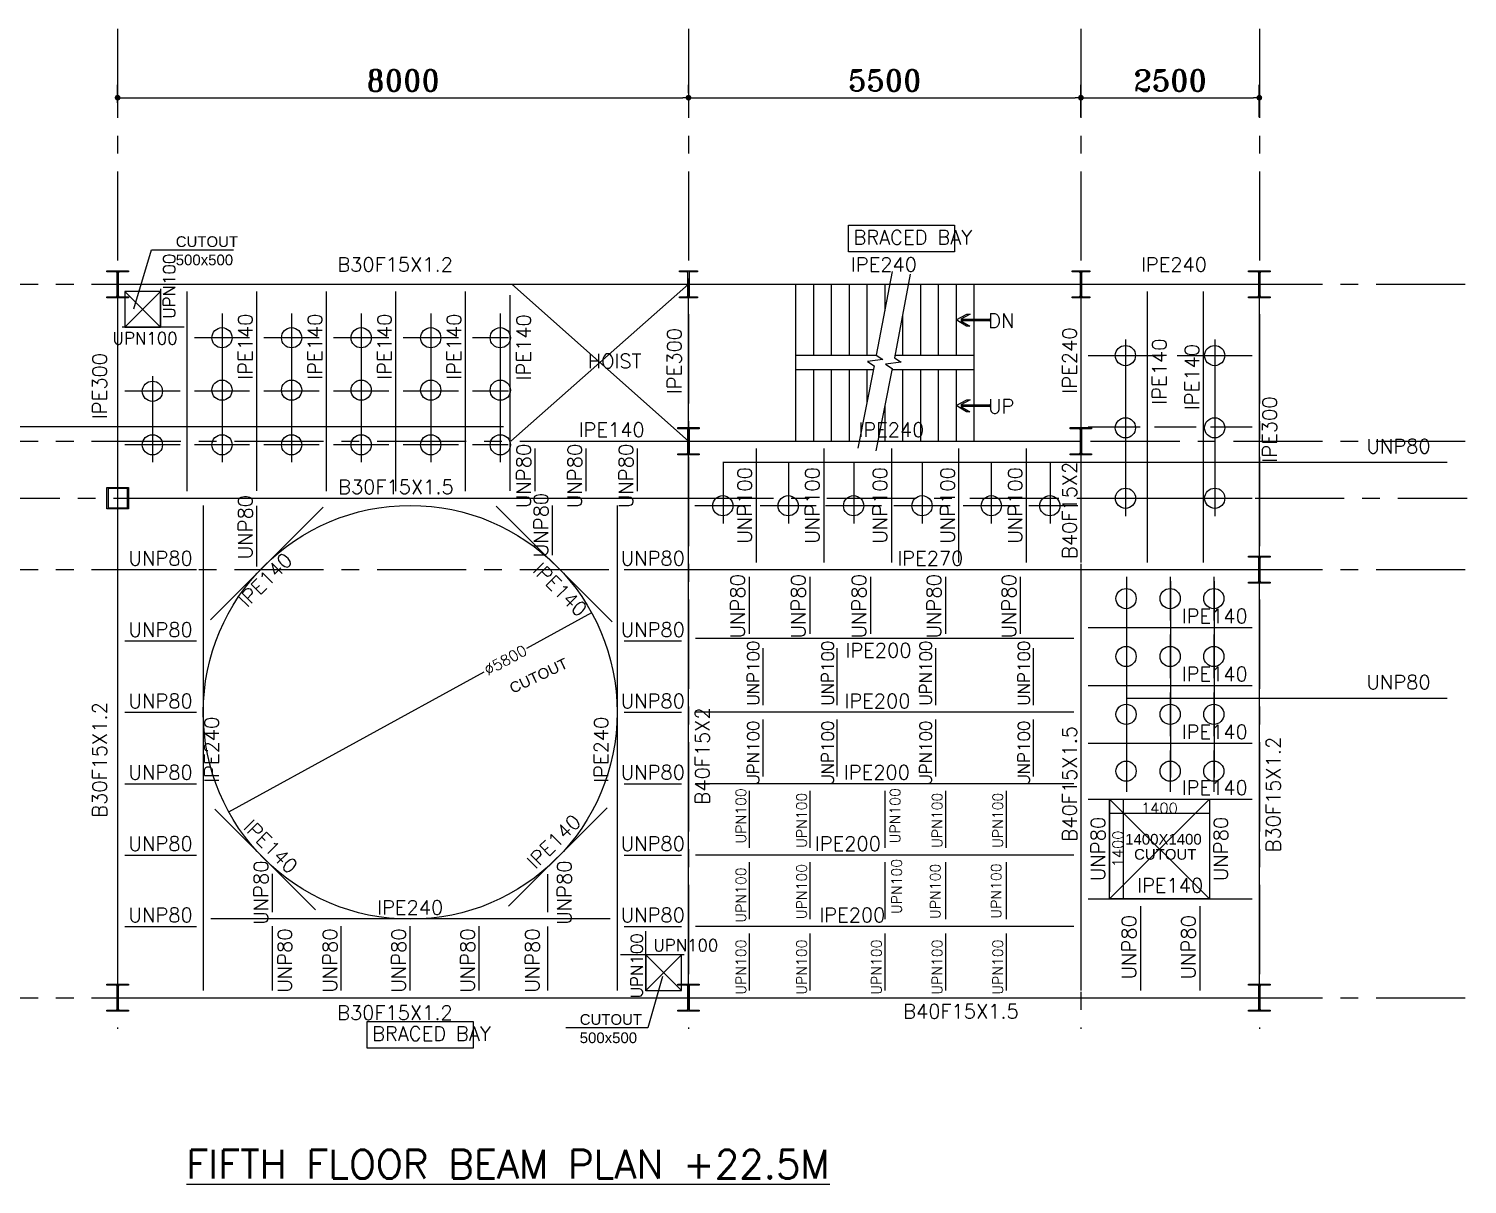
# Model space of a CAD drawing. Header units: inches. Extents: x 1387 to 2676, y -3554 to -2136.
# Drawn here: x 2504.44 to 2524.6, y -2656.75 to -2640.55 of the extents above; entities that cross this region are included whole.
import ezdxf
from ezdxf.enums import TextEntityAlignment as Align

# ---------------------------------------------------------------- set-up
doc = ezdxf.new("R2010")
doc.units = ezdxf.units.IN
doc.header["$MEASUREMENT"] = 0
doc.linetypes.add('CENTER', pattern=[2, 1.25, -0.25, 0.25, -0.25])
doc.linetypes.add('DASHDOTX2', pattern=[2, 1, -0.5, 0, -0.5])
for name, color, linetype in [('3G', 3, 'Continuous'), ('A-TEXT', 7, 'Continuous'), ('AA-IPE300', 27, 'Continuous'), ('AA_CUT OUT', 250, 'Continuous'), ('Ax', 1, 'DASHDOTX2'), ('AXE', 1, 'CENTER'), ('DIM', 8, 'Continuous'), ('MEMBER TEXT', 7, 'Continuous'), ('NEW-CO-TEXT', 7, 'Continuous'), ('STAIR', 145, 'Continuous'), ('STEEL', 33, 'Continuous'), ('UPN100', 1, 'Continuous'), ('wall', 4, 'Continuous')]:
    doc.layers.add(name, color=color, linetype=linetype)
doc.styles.add('ROMANS', font='ROMANS')
doc.styles.add('ROMANT', font='romant')
doc.styles.get("Standard").update_dxf_attribs({"font": 'arial.ttf'})
doc.dimstyles.new('1-100', dxfattribs={"dimtxt": 0.3, "dimasz": 0.08, "dimexe": 0.18, "dimexo": 0.0625, "dimgap": 0.09, "dimtad": 1, "dimdec": 0, "dimlfac": 1000, "dimdsep": 46, "dimtxsty": 'ROMANT', "dimblk": 'DOT', "dimcen": 0.09, "dimclrd": 1, "dimclre": 1, "dimclrt": 3, "dimadec": 0, "dimazin": 0, "dimtfac": 1, "dimtdec": 0, "dimtix": 1, "dimtofl": 0, "dimtmove": 2, "dimatfit": 3, "dimldrblk": 'DOT', "dimfxl": 1, "dimtolj": 1, "dimarcsym": 0})
doc.dimstyles.new('Copy of 1-100', dxfattribs={"dimtxt": 0.2, "dimasz": 0.08, "dimexe": 0.18, "dimexo": 0.0625, "dimgap": 0.09, "dimtad": 1, "dimdec": 0, "dimlfac": 1000, "dimdsep": 46, "dimtxsty": 'ROMANT', "dimblk": 'DOT', "dimcen": 0.09, "dimclrd": 1, "dimclre": 1, "dimclrt": 3, "dimadec": 0, "dimazin": 0, "dimtfac": 1, "dimtdec": 0, "dimtix": 1, "dimtofl": 0, "dimtmove": 2, "dimatfit": 3, "dimldrblk": 'DOT', "dimfxl": 1, "dimtolj": 1, "dimarcsym": 0})
doc.dimstyles.get("Standard").update_dxf_attribs({"dimtxt": 0.25, "dimasz": 0.18, "dimexe": 0.18, "dimexo": 0.0625, "dimgap": 0.09, "dimtad": 0, "dimdec": 0, "dimlfac": 100, "dimzin": 0, "dimdsep": 46, "dimtxsty": 'Standard', "dimcen": 0.09, "dimadec": 0, "dimazin": 0, "dimtfac": 1, "dimtdec": 0, "dimtofl": 0, "dimtmove": 0, "dimatfit": 3, "dimfxl": 1, "dimtolj": 1, "dimtzin": 0, "dimarcsym": 0})

# ---------------------------------------------------------------- blocks, each defined once
blk = doc.blocks.new('DOT')
at = {"layer": 'DIM', "color": 0, "linetype": 'ByBlock'}
blk.add_line((-0.5, 0), (-1, 0), dxfattribs=at)
at = {"layer": 'DIM', "color": 0, "linetype": 'ByBlock', "const_width": 0.5}
blk.add_lwpolyline([(-0.25, 0, 1), (0.25, 0, 1)], format="xyb", close=True, dxfattribs=at)
blk = doc.blocks.new('*D2546')
at = {"color": 1, "lineweight": -2, "transparency": 16777216}
for p, q in [((-9357, 5393), (-10268, 4894)), ((-14443, 2607), (-10863, 4568))]:
    blk.add_line(p, q, dxfattribs=at)
at = {"layer": 'Defpoints', "color": 0, "transparency": 16777216}
for p in [(-9357, 5393), (-14443, 2607)]:
    blk.add_point(p, dxfattribs=at)
at = {"color": 1, "lineweight": -2, "transparency": 16777216, "xscale": 0.08, "yscale": 0.08, "zscale": 0.08}
for p, rotation in [((-9357, 5393), 28.71912846812458), ((-14443, 2607), 208.7191284681246)]:
    blk.add_blockref('DOT', p, dxfattribs=dict(at, rotation=rotation))
at = {"color": 3, "transparency": 16777216, "insert": (-10565, 4731), "char_height": 150, "attachment_point": 5, "rotation": 28.7191, "style": 'ROMANT'}
blk.add_mtext('\\A1;∅5800', dxfattribs=at)
blk = doc.blocks.new('_Dot')
at = {"layer": 'DIM', "color": 0, "lineweight": -2}
blk.add_line((-0.5, 0), (-1, 0), dxfattribs=at)
at = {"layer": 'DIM', "color": 0, "const_width": 0.5}
blk.add_lwpolyline([(-0.25, 0, 1), (0.25, 0, 1)], format="xyb", close=True, dxfattribs=at)
blk = doc.blocks.new('*D2548')
at = {"color": 1, "lineweight": -2, "transparency": 16777216}
for p, q in [((-2100, 2785), (-2100, 2579)), ((-700, 2785), (-700, 2579)), ((-700, 2580), (-2100, 2580))]:
    blk.add_line(p, q, dxfattribs=at)
at = {"layer": 'Defpoints', "color": 0, "transparency": 16777216}
for p in [(-2100, 2785), (-700, 2785), (-2100, 2580)]:
    blk.add_point(p, dxfattribs=at)
at = {"color": 1, "lineweight": -2, "transparency": 16777216, "xscale": 0.08, "yscale": 0.08, "zscale": 0.08, "rotation": 180}
blk.add_blockref('DOT', (-2100, 2580), dxfattribs=at)
at = {"color": 1, "lineweight": -2, "transparency": 16777216, "xscale": 0.08, "yscale": 0.08, "zscale": 0.08}
blk.add_blockref('DOT', (-700, 2580), dxfattribs=at)
at = {"color": 3, "transparency": 16777216, "insert": (-1400, 2655), "char_height": 150, "attachment_point": 5, "style": 'ROMANT'}
blk.add_mtext('\\A1;1400', dxfattribs=at)
blk = doc.blocks.new('*D2547')
at = {"color": 1, "lineweight": -2, "transparency": 16777216}
for p, q in [((-2100, 2785), (-1907, 2785)), ((-1907, 2785), (-1907, 1385)), ((-2100, 1385), (-1907, 1385))]:
    blk.add_line(p, q, dxfattribs=at)
at = {"layer": 'Defpoints', "color": 0, "transparency": 16777216}
for p in [(-2100, 2785), (-2100, 1385), (-1907, 1385)]:
    blk.add_point(p, dxfattribs=at)
at = {"color": 1, "lineweight": -2, "transparency": 16777216, "xscale": 0.08, "yscale": 0.08, "zscale": 0.08}
for p, rotation in [((-1907, 2785), 90), ((-1907, 1385), 270)]:
    blk.add_blockref('DOT', p, dxfattribs=dict(at, rotation=rotation))
at = {"color": 3, "transparency": 16777216, "insert": (-1982, 2085), "char_height": 150, "attachment_point": 5, "rotation": 90, "style": 'ROMANT'}
blk.add_mtext('\\A1;1400', dxfattribs=at)
blk = doc.blocks.new('*D2067')
at = {"layer": 'Defpoints', "color": 0, "transparency": 16777216}
for p in [(2513.684, -2641.518), (2513.684, -2641.518), (2505.684, -2641.652)]:
    blk.add_point(p, dxfattribs=at)
at = {"layer": 'wall', "color": 1, "lineweight": -2, "transparency": 16777216}
for p, q in [((2505.684, -2641.589), (2505.684, -2641.338)), ((2513.684, -2641.456), (2513.684, -2641.338)), ((2505.764, -2641.518), (2513.604, -2641.518))]:
    blk.add_line(p, q, dxfattribs=at)
at = {"layer": 'wall', "color": 1, "lineweight": -2, "transparency": 16777216, "xscale": 0.08, "yscale": 0.08, "zscale": 0.08, "rotation": 180}
blk.add_blockref('DOT', (2505.684, -2641.518), dxfattribs=at)
at = {"layer": 'wall', "color": 1, "lineweight": -2, "transparency": 16777216, "xscale": 0.08, "yscale": 0.08, "zscale": 0.08}
blk.add_blockref('DOT', (2513.684, -2641.518), dxfattribs=at)
at = {"layer": 'wall', "color": 3, "transparency": 16777216, "insert": (2509.684, -2641.278), "char_height": 0.3, "attachment_point": 5, "style": 'ROMANT'}
blk.add_mtext('\\A1;8000', dxfattribs=at)
blk = doc.blocks.new('*D2062')
at = {"layer": 'Defpoints', "color": 0, "transparency": 16777216}
for p in [(2513.684, -2641.518), (2519.184, -2641.518), (2519.184, -2641.856)]:
    blk.add_point(p, dxfattribs=at)
at = {"layer": 'wall', "color": 1, "lineweight": -2, "transparency": 16777216}
for p, q in [((2513.684, -2641.456), (2513.684, -2641.338)), ((2519.184, -2641.793), (2519.184, -2641.338)), ((2513.764, -2641.518), (2519.104, -2641.518))]:
    blk.add_line(p, q, dxfattribs=at)
at = {"layer": 'wall', "color": 1, "lineweight": -2, "transparency": 16777216, "xscale": 0.08, "yscale": 0.08, "zscale": 0.08, "rotation": 180}
blk.add_blockref('DOT', (2513.684, -2641.518), dxfattribs=at)
at = {"layer": 'wall', "color": 1, "lineweight": -2, "transparency": 16777216, "xscale": 0.08, "yscale": 0.08, "zscale": 0.08}
blk.add_blockref('DOT', (2519.184, -2641.518), dxfattribs=at)
at = {"layer": 'wall', "color": 3, "transparency": 16777216, "insert": (2516.434, -2641.278), "char_height": 0.3, "attachment_point": 5, "style": 'ROMANT'}
blk.add_mtext('\\A1;5500', dxfattribs=at)
blk = doc.blocks.new('*D2066')
at = {"layer": 'Defpoints', "color": 0, "transparency": 16777216}
for p in [(2519.184, -2641.518), (2521.684, -2641.518), (2521.684, -2641.856)]:
    blk.add_point(p, dxfattribs=at)
at = {"layer": 'wall', "color": 1, "lineweight": -2, "transparency": 16777216}
for p, q in [((2519.184, -2641.456), (2519.184, -2641.338)), ((2521.684, -2641.793), (2521.684, -2641.338)), ((2519.264, -2641.518), (2521.604, -2641.518))]:
    blk.add_line(p, q, dxfattribs=at)
at = {"layer": 'wall', "color": 1, "lineweight": -2, "transparency": 16777216, "xscale": 0.08, "yscale": 0.08, "zscale": 0.08, "rotation": 180}
blk.add_blockref('DOT', (2519.184, -2641.518), dxfattribs=at)
at = {"layer": 'wall', "color": 1, "lineweight": -2, "transparency": 16777216, "xscale": 0.08, "yscale": 0.08, "zscale": 0.08}
blk.add_blockref('DOT', (2521.684, -2641.518), dxfattribs=at)
at = {"layer": 'wall', "color": 3, "transparency": 16777216, "insert": (2520.434, -2641.278), "char_height": 0.3, "attachment_point": 5, "style": 'ROMANT'}
blk.add_mtext('\\A1;2500', dxfattribs=at)
blk = doc.blocks.new('G$C03DD02ED')
at = {"color": 1}
for p, q in [((-15400, 9400), (-15900, 9900)), ((-15900, 9400), (-15400, 9900)), ((-699.8, 1384.9), (-2099.8, 2784.9)), ((-699.8, 2784.9), (-2099.8, 1384.9)), ((-8600, 600), (-8100, 100)), ((-8100, 600), (-8600, 100))]:
    blk.add_line(p, q, dxfattribs=at)
at = {"layer": 'AA_CUT OUT', "color": 1}
for points in [[(-15400, 9900), (-15900, 9900), (-15900, 9400), (-15400, 9400)], [(-2099.8, 2784.9), (-699.8, 2784.9), (-699.8, 1384.9), (-2099.8, 1384.9)], [(-8100, 600), (-8600, 600), (-8600, 100), (-8100, 100)]]:
    blk.add_lwpolyline(points, close=True, dxfattribs=at)
blk.add_circle((-11900, 4000), 2900, dxfattribs=at)
at = {"color": 3}
for s, p in [('CUTOUT', (-15185.5, 10522.3)), ('500x500', (-15185.5, 10266)), ('1400X1400', (-1879.6, 2145.9)), ('CUTOUT', (-1755.1, 1934.3)), ('CUTOUT', (-9524.1, -380.1)), ('500x500', (-9524.1, -636.4))]:
    blk.add_text(s, height=150, dxfattribs=at).set_placement(p)
blk.add_text('CUTOUT', height=150, rotation=25.34706, dxfattribs=at).set_placement((-10463.1, 4258.3))
dim = blk.add_diameter_dim_2p(p1=(-14443.3, 2606.5), p2=(-9356.7, 5393.5), dimstyle='Copy of 1-100', override={"dimtxt": 150, "dimlfac": 1})
dim.commit()
dim.dimension.update_dxf_attribs({"geometry": '*D2546', "text_midpoint": (-10565.2, 4731.4), "dimtype": 163})
dim = blk.add_linear_dim(base=(-2099.8, 2579.6), p1=(-699.8, 2784.9), p2=(-2099.8, 2784.9), dimstyle='Copy of 1-100', override={"dimtxt": 150, "dimlfac": 1})
dim.commit()
dim.dimension.update_dxf_attribs({"geometry": '*D2548', "text_midpoint": (-1399.8, 2654.7)})
dim = blk.add_linear_dim(base=(-1906.8, 1384.9), p1=(-2099.8, 2784.9), p2=(-2099.8, 1384.9), angle=90, dimstyle='Copy of 1-100', override={"dimtxt": 150, "dimlfac": 1})
dim.commit()
dim.dimension.update_dxf_attribs({"geometry": '*D2547', "text_midpoint": (-1981.9, 2084.9)})
for points in [[(-15775, 9656.4), (-15526.6, 10480.1), (-14377.7, 10480.1)], [(-8366.1, 296.4), (-8567.9, -422.3), (-9716.9, -422.3)]]:
    blk.add_leader(points, dimstyle='Standard', override={"dimscale": 75}, dxfattribs=at)

msp = doc.modelspace()

# ---------------------------------------------------------------- hatches: boundary and pattern name
for points in [[(2505.67674197, -2643.95740619), (2505.66526574, -2643.95740619, 0.4144144444), (2505.67674197, -2643.9688903)], [(2505.69174197, -2643.95740619), (2505.7032182, -2643.95740619, -0.4144144444), (2505.69174197, -2643.9688903)], [(2513.67675969, -2643.95742687), (2513.66528346, -2643.95742687, 0.4144144444), (2513.67675969, -2643.96891097)], [(2513.69175969, -2643.95742687), (2513.70323592, -2643.95742687, -0.4144144444), (2513.69175969, -2643.96891097)], [(2519.17678515, -2643.95744108), (2519.16530892, -2643.95744108, 0.4144144444), (2519.17678515, -2643.96892518)], [(2519.19178515, -2643.95744108), (2519.20326138, -2643.95744108, -0.4144144444), (2519.19178515, -2643.96892518)], [(2521.67678592, -2643.95740619), (2521.66530969, -2643.95740619, 0.4144144444), (2521.67678592, -2643.9688903)], [(2521.69178592, -2643.95740619), (2521.70326215, -2643.95740619, -0.4144144444), (2521.69178592, -2643.9688903)], [(2505.67674197, -2644.3074457), (2505.66526574, -2644.3074457, -0.4144144444), (2505.67674197, -2644.29596159)], [(2505.69174197, -2644.3074457), (2505.7032182, -2644.3074457, 0.4144144444), (2505.69174197, -2644.29596159)], [(2513.67675969, -2644.30746637), (2513.66528346, -2644.30746637, -0.4144144444), (2513.67675969, -2644.29598227)], [(2513.69175969, -2644.30746637), (2513.70323592, -2644.30746637, 0.4144144444), (2513.69175969, -2644.29598227)], [(2519.17678515, -2644.30748058), (2519.16530892, -2644.30748058, -0.4144144444), (2519.17678515, -2644.29599648)], [(2519.19178515, -2644.30748058), (2519.20326138, -2644.30748058, 0.4144144444), (2519.19178515, -2644.29599648)], [(2521.67678592, -2644.3074457), (2521.66530969, -2644.3074457, -0.4144144444), (2521.67678592, -2644.29596159)], [(2521.69178592, -2644.3074457), (2521.70326215, -2644.3074457, 0.4144144444), (2521.69178592, -2644.29596159)], [(2513.67675401, -2646.15731762), (2513.66527778, -2646.15731762, 0.4144144444), (2513.67675401, -2646.16880172)], [(2513.69175401, -2646.15731762), (2513.70323024, -2646.15731762, -0.4144144444), (2513.69175401, -2646.16880172)], [(2519.17678024, -2646.15733148), (2519.16530401, -2646.15733148, 0.4144144444), (2519.17678024, -2646.16881558)], [(2519.19178024, -2646.15733148), (2519.20325647, -2646.15733148, -0.4144144444), (2519.19178024, -2646.16881558)], [(2513.67675401, -2646.50735712), (2513.66527778, -2646.50735712, -0.4144144444), (2513.67675401, -2646.49587302)], [(2513.69175401, -2646.50735712), (2513.70323024, -2646.50735712, 0.4144144444), (2513.69175401, -2646.49587302)], [(2519.17678024, -2646.50737098), (2519.16530401, -2646.50737098, -0.4144144444), (2519.17678024, -2646.49588688)], [(2519.19178024, -2646.50737098), (2519.20325647, -2646.50737098, 0.4144144444), (2519.19178024, -2646.49588688)], [(2521.67678592, -2647.95734512), (2521.66530969, -2647.95734512, 0.4144144444), (2521.67678592, -2647.96882922)], [(2521.69178592, -2647.95734512), (2521.70326215, -2647.95734512, -0.4144144444), (2521.69178592, -2647.96882922)], [(2521.67678592, -2648.30738462), (2521.66530969, -2648.30738462, -0.4144144444), (2521.67678592, -2648.29590052)], [(2521.69178592, -2648.30738462), (2521.70326215, -2648.30738462, 0.4144144444), (2521.69178592, -2648.29590052)], [(2505.67677815, -2653.95730481), (2505.66530192, -2653.95730481, 0.4144144444), (2505.67677815, -2653.96878891)], [(2505.69177815, -2653.95730481), (2505.70325438, -2653.95730481, -0.4144144444), (2505.69177815, -2653.96878891)], [(2513.67674419, -2653.95732496), (2513.66526796, -2653.95732496, 0.4144144444), (2513.67674419, -2653.96880906)], [(2513.69174419, -2653.95732496), (2513.70322042, -2653.95732496, -0.4144144444), (2513.69174419, -2653.96880906)], [(2521.67677042, -2653.95734512), (2521.66529419, -2653.95734512, 0.4144144444), (2521.67677042, -2653.96882922)], [(2521.69177042, -2653.95734512), (2521.70324665, -2653.95734512, -0.4144144444), (2521.69177042, -2653.96882922)], [(2505.67677815, -2654.30734431), (2505.66530192, -2654.30734431, -0.4144144444), (2505.67677815, -2654.29586021)], [(2505.69177815, -2654.30734431), (2505.70325438, -2654.30734431, 0.4144144444), (2505.69177815, -2654.29586021)], [(2513.67674419, -2654.30736446), (2513.66526796, -2654.30736446, -0.4144144444), (2513.67674419, -2654.29588036)], [(2513.69174419, -2654.30736446), (2513.70322042, -2654.30736446, 0.4144144444), (2513.69174419, -2654.29588036)], [(2521.67677042, -2654.30738462), (2521.66529419, -2654.30738462, -0.4144144444), (2521.67677042, -2654.29590052)], [(2521.69177042, -2654.30738462), (2521.70324665, -2654.30738462, 0.4144144444), (2521.69177042, -2654.29590052)]]:
    msp.add_hatch(color=1).paths.add_polyline_path(points)

# ---------------------------------------------------------------- linework, layer by layer
at = {"color": 96, "elevation": -0.001}
for points in [[(2515.9281358, -2643.30660024), (2517.41151156, -2643.30660024), (2517.41151156, -2643.67935331), (2515.9281358, -2643.67935331)], [(2509.18201272, -2654.46690406), (2510.66538847, -2654.46690406), (2510.66538847, -2654.83965713), (2509.18201272, -2654.83965713)]]:
    msp.add_lwpolyline(points, close=True, dxfattribs=at)
for points in [[(2517.90614907, -2644.62092652), (2517.88472512, -2644.63241356), (2517.90614907, -2644.64391356), (2517.49993192, -2644.64391356), (2517.62602165, -2644.71936727), (2517.57952432, -2644.71936727), (2517.43421709, -2644.63241356), (2517.58421709, -2644.55198696), (2517.63071441, -2644.55198696), (2517.50216254, -2644.62091356), (2517.90614907, -2644.62091356)], [(2517.90614907, -2645.82092652), (2517.88472512, -2645.83241356), (2517.90614907, -2645.84391356), (2517.49993192, -2645.84391356), (2517.62602165, -2645.91936727), (2517.57952432, -2645.91936727), (2517.43421709, -2645.83241356), (2517.58421709, -2645.75198696), (2517.63071441, -2645.75198696), (2517.50216254, -2645.82091356), (2517.90614907, -2645.82091356)]]:
    msp.add_lwpolyline(points)
at = {"layer": '3G'}
for p, q in [((2505.81923508, -2646.99730838), (2505.81923505, -2647.26730838)), ((2505.83423508, -2646.99730837), (2505.83423505, -2647.26730837))]:
    msp.add_line(p, q, dxfattribs=at)
for points in [[(2505.53424197, -2644.32240619), (2505.53424197, -2644.30740619), (2505.67674197, -2644.30740619), (2505.67674197, -2643.95740619), (2505.53424197, -2643.95740619), (2505.53424197, -2643.94240619), (2505.83424197, -2643.94240619), (2505.83424197, -2643.95740619), (2505.69174197, -2643.95740619), (2505.69174197, -2644.30740619), (2505.83424197, -2644.30740619), (2505.83424197, -2644.32240619)], [(2513.55925969, -2644.32242687), (2513.55925969, -2644.30742687), (2513.67675969, -2644.30742687), (2513.67675969, -2643.95742687), (2513.55925969, -2643.95742687), (2513.55925969, -2643.94242687), (2513.80925969, -2643.94242687), (2513.80925969, -2643.95742687), (2513.69175969, -2643.95742687), (2513.69175969, -2644.30742687), (2513.80925969, -2644.30742687), (2513.80925969, -2644.32242687)], [(2519.05928515, -2644.32244108), (2519.05928515, -2644.30744108), (2519.17678515, -2644.30744108), (2519.17678515, -2643.95744108), (2519.05928515, -2643.95744108), (2519.05928515, -2643.94244108), (2519.30928515, -2643.94244108), (2519.30928515, -2643.95744108), (2519.19178515, -2643.95744108), (2519.19178515, -2644.30744108), (2519.30928515, -2644.30744108), (2519.30928515, -2644.32244108)], [(2521.53428592, -2644.32240619), (2521.53428592, -2644.30740619), (2521.67678592, -2644.30740619), (2521.67678592, -2643.95740619), (2521.53428592, -2643.95740619), (2521.53428592, -2643.94240619), (2521.83428592, -2643.94240619), (2521.83428592, -2643.95740619), (2521.69178592, -2643.95740619), (2521.69178592, -2644.30740619), (2521.83428592, -2644.30740619), (2521.83428592, -2644.32240619)], [(2513.53425401, -2646.52231762), (2513.53425401, -2646.50731762), (2513.67675401, -2646.50731762), (2513.67675401, -2646.15731762), (2513.53425401, -2646.15731762), (2513.53425401, -2646.14231762), (2513.83425401, -2646.14231762), (2513.83425401, -2646.15731762), (2513.69175401, -2646.15731762), (2513.69175401, -2646.50731762), (2513.83425401, -2646.50731762), (2513.83425401, -2646.52231762)], [(2519.03428024, -2646.52233148), (2519.03428024, -2646.50733148), (2519.17678024, -2646.50733148), (2519.17678024, -2646.15733148), (2519.03428024, -2646.15733148), (2519.03428024, -2646.14233148), (2519.33428024, -2646.14233148), (2519.33428024, -2646.15733148), (2519.19178024, -2646.15733148), (2519.19178024, -2646.50733148), (2519.33428024, -2646.50733148), (2519.33428024, -2646.52233148)], [(2521.53428592, -2648.32234512), (2521.53428592, -2648.30734512), (2521.67678592, -2648.30734512), (2521.67678592, -2647.95734512), (2521.53428592, -2647.95734512), (2521.53428592, -2647.94234512), (2521.83428592, -2647.94234512), (2521.83428592, -2647.95734512), (2521.69178592, -2647.95734512), (2521.69178592, -2648.30734512), (2521.83428592, -2648.30734512), (2521.83428592, -2648.32234512)], [(2505.53427815, -2654.32230481), (2505.53427815, -2654.30730481), (2505.67677815, -2654.30730481), (2505.67677815, -2653.95730481), (2505.53427815, -2653.95730481), (2505.53427815, -2653.94230481), (2505.83427815, -2653.94230481), (2505.83427815, -2653.95730481), (2505.69177815, -2653.95730481), (2505.69177815, -2654.30730481), (2505.83427815, -2654.30730481), (2505.83427815, -2654.32230481)], [(2513.53424419, -2654.32232496), (2513.53424419, -2654.30732496), (2513.67674419, -2654.30732496), (2513.67674419, -2653.95732496), (2513.53424419, -2653.95732496), (2513.53424419, -2653.94232496), (2513.83424419, -2653.94232496), (2513.83424419, -2653.95732496), (2513.69174419, -2653.95732496), (2513.69174419, -2654.30732496), (2513.83424419, -2654.30732496), (2513.83424419, -2654.32232496)], [(2521.53427042, -2654.32234512), (2521.53427042, -2654.30734512), (2521.67677042, -2654.30734512), (2521.67677042, -2653.95734512), (2521.53427042, -2653.95734512), (2521.53427042, -2653.94234512), (2521.83427042, -2653.94234512), (2521.83427042, -2653.95734512), (2521.69177042, -2653.95734512), (2521.69177042, -2654.30734512), (2521.83427042, -2654.30734512), (2521.83427042, -2654.32234512)]]:
    msp.add_lwpolyline(points, close=True, dxfattribs=at)
for points in [[(2505.83423505, -2647.26730837), (2505.8342351, -2647.26730837), (2505.8342351, -2647.28230837), (2505.5342351, -2647.28230837), (2505.5342351, -2647.26730837), (2505.5342351, -2647.26730837), (2505.53423508, -2646.99730837), (2505.53423508, -2646.99730837), (2505.53423508, -2646.98230837), (2505.83423508, -2646.98230837), (2505.83423508, -2646.99730837)], [(2505.81923508, -2646.99730837), (2505.54923508, -2646.99730837), (2505.5492351, -2647.26730837), (2505.81923505, -2647.26730837)]]:
    msp.add_lwpolyline(points, dxfattribs=at)
for centre, start, end in [((2505.67674197, -2643.95741406), 180.157926883, 270.157926883), ((2505.69174197, -2643.95741406), 269.842073117, 359.842073117), ((2505.69174197, -2643.95741406), 269.842073117, 359.842073117), ((2513.67675969, -2643.95743474), 180.157926883, 270.157926883), ((2513.69175969, -2643.95743474), 269.842073117, 359.842073117), ((2513.69175969, -2643.95743474), 269.842073117, 359.842073117), ((2519.17678515, -2643.95744895), 180.157926883, 270.157926883), ((2519.19178515, -2643.95744895), 269.842073117, 359.842073117), ((2519.19178515, -2643.95744895), 269.842073117, 359.842073117), ((2521.67678592, -2643.95741406), 180.157926883, 270.157926883), ((2521.69178592, -2643.95741406), 269.842073117, 359.842073117), ((2521.69178592, -2643.95741406), 269.842073117, 359.842073117), ((2505.67674197, -2644.30743783), 89.842073117, 179.842073117), ((2505.67674197, -2644.30743783), 89.842073117, 179.842073117), ((2505.69174197, -2644.30743783), 0.157926883, 90.157926883), ((2505.69174197, -2644.30743783), 0.157926883, 90.157926883), ((2505.69174197, -2644.30743783), 0.157926883, 90.157926883), ((2513.67675969, -2644.3074585), 89.842073117, 179.842073117), ((2513.67675969, -2644.3074585), 89.842073117, 179.842073117), ((2513.69175969, -2644.3074585), 0.157926883, 90.157926883), ((2513.69175969, -2644.3074585), 0.157926883, 90.157926883), ((2513.69175969, -2644.3074585), 0.157926883, 90.157926883), ((2519.17678515, -2644.30747271), 89.842073117, 179.842073117), ((2519.17678515, -2644.30747271), 89.842073117, 179.842073117), ((2519.19178515, -2644.30747271), 0.157926883, 90.157926883), ((2519.19178515, -2644.30747271), 0.157926883, 90.157926883), ((2519.19178515, -2644.30747271), 0.157926883, 90.157926883), ((2521.67678592, -2644.30743783), 89.842073117, 179.842073117), ((2521.67678592, -2644.30743783), 89.842073117, 179.842073117), ((2521.69178592, -2644.30743783), 0.157926883, 90.157926883), ((2521.69178592, -2644.30743783), 0.157926883, 90.157926883), ((2521.69178592, -2644.30743783), 0.157926883, 90.157926883), ((2513.67675401, -2646.15732549), 180.157926883, 270.157926883), ((2513.69175401, -2646.15732549), 269.842073117, 359.842073117), ((2513.69175401, -2646.15732549), 269.842073117, 359.842073117), ((2519.17678024, -2646.15733935), 180.157926883, 270.157926883), ((2519.19178024, -2646.15733935), 269.842073117, 359.842073117), ((2519.19178024, -2646.15733935), 269.842073117, 359.842073117), ((2513.67675401, -2646.50734925), 89.842073117, 179.842073117), ((2513.67675401, -2646.50734925), 89.842073117, 179.842073117), ((2513.69175401, -2646.50734925), 0.157926883, 90.157926883), ((2513.69175401, -2646.50734925), 0.157926883, 90.157926883), ((2513.69175401, -2646.50734925), 0.157926883, 90.157926883), ((2519.17678024, -2646.50736311), 89.842073117, 179.842073117), ((2519.17678024, -2646.50736311), 89.842073117, 179.842073117), ((2519.19178024, -2646.50736311), 0.157926883, 90.157926883), ((2519.19178024, -2646.50736311), 0.157926883, 90.157926883), ((2519.19178024, -2646.50736311), 0.157926883, 90.157926883), ((2521.67678592, -2647.95735299), 180.157926883, 270.157926883), ((2521.69178592, -2647.95735299), 269.842073117, 359.842073117), ((2521.69178592, -2647.95735299), 269.842073117, 359.842073117), ((2521.67678592, -2648.30737675), 89.842073117, 179.842073117), ((2521.67678592, -2648.30737675), 89.842073117, 179.842073117), ((2521.69178592, -2648.30737675), 0.157926883, 90.157926883), ((2521.69178592, -2648.30737675), 0.157926883, 90.157926883), ((2521.69178592, -2648.30737675), 0.157926883, 90.157926883), ((2505.67677815, -2653.95731268), 180.157926883, 270.157926883), ((2505.69177815, -2653.95731268), 269.842073117, 359.842073117), ((2505.69177815, -2653.95731268), 269.842073117, 359.842073117), ((2513.67674419, -2653.95733283), 180.157926883, 270.157926883), ((2513.69174419, -2653.95733283), 269.842073117, 359.842073117), ((2513.69174419, -2653.95733283), 269.842073117, 359.842073117), ((2521.67677042, -2653.95735299), 180.157926883, 270.157926883), ((2521.69177042, -2653.95735299), 269.842073117, 359.842073117), ((2521.69177042, -2653.95735299), 269.842073117, 359.842073117), ((2505.67677815, -2654.30733644), 89.842073117, 179.842073117), ((2505.67677815, -2654.30733644), 89.842073117, 179.842073117), ((2505.69177815, -2654.30733644), 0.157926883, 90.157926883), ((2505.69177815, -2654.30733644), 0.157926883, 90.157926883), ((2505.69177815, -2654.30733644), 0.157926883, 90.157926883), ((2513.67674419, -2654.30735659), 89.842073117, 179.842073117), ((2513.67674419, -2654.30735659), 89.842073117, 179.842073117), ((2513.69174419, -2654.30735659), 0.157926883, 90.157926883), ((2513.69174419, -2654.30735659), 0.157926883, 90.157926883), ((2513.69174419, -2654.30735659), 0.157926883, 90.157926883), ((2521.67677042, -2654.30737675), 89.842073117, 179.842073117), ((2521.67677042, -2654.30737675), 89.842073117, 179.842073117), ((2521.69177042, -2654.30737675), 0.157926883, 90.157926883), ((2521.69177042, -2654.30737675), 0.157926883, 90.157926883), ((2521.69177042, -2654.30737675), 0.157926883, 90.157926883)]:
    msp.add_arc(centre, 0.01147623, start, end, dxfattribs=at)
at = {"layer": 'AA-IPE300', "color": 3}
for p, q in [((2505.68424197, -2644.13241356), (2521.68424197, -2644.13241356)), ((2505.68424197, -2644.13241356), (2505.68424197, -2654.13241356)), ((2506.65924197, -2647.03245234), (2506.65924197, -2644.23241356)), ((2507.63424197, -2647.02569634), (2507.63424197, -2644.23241356)), ((2508.60924197, -2647.03245234), (2508.60924197, -2644.23241356)), ((2509.58424197, -2647.03245234), (2509.58424197, -2644.23241356)), ((2510.55924197, -2647.03245234), (2510.55924197, -2644.23241356)), ((2513.68424197, -2654.13241356), (2513.68424197, -2644.13241356)), ((2519.18424197, -2644.13241356), (2519.18424197, -2648.03241356)), ((2520.11596239, -2648.03241356), (2520.11596239, -2644.23241356)), ((2520.89996239, -2648.03241356), (2520.89996239, -2644.23241356)), ((2521.68424197, -2654.13241356), (2521.68424197, -2644.13241356)), ((2511.18425929, -2647.02563644), (2511.18425929, -2644.28665666)), ((2519.28419802, -2645.13241356), (2520.33419802, -2645.13241356)), ((2520.53419802, -2645.13241356), (2521.58419802, -2645.13241356)), ((2519.28424197, -2646.13241356), (2520.01596239, -2646.13241356)), ((2511.53424197, -2647.03245234), (2511.53424197, -2646.43241356)), ((2511.63424197, -2646.33241356), (2513.68069197, -2646.33241356)), ((2512.25090197, -2647.03245234), (2512.25090197, -2646.43241356)), ((2512.96756197, -2647.03245234), (2512.96756197, -2646.43241356)), ((2513.68779197, -2646.33241356), (2519.18424197, -2646.33241356)), ((2514.63199197, -2646.43241356), (2514.63199197, -2648.03241356)), ((2515.57974197, -2646.43241356), (2515.57974197, -2648.03241356)), ((2516.52749197, -2646.43241356), (2516.52749197, -2648.03241356)), ((2517.474856, -2648.03241356), (2517.474856, -2646.43241356)), ((2518.42222004, -2648.03241356), (2518.42222004, -2646.43241356)), ((2505.68424197, -2647.13245234), (2513.68424197, -2647.13245234)), ((2506.88874197, -2654.03241356), (2506.88874197, -2647.23245234)), ((2506.98458513, -2648.83742213), (2508.5640823, -2647.25792496)), ((2507.63424197, -2648.08776529), (2507.63424197, -2647.23683925)), ((2512.61343785, -2648.86267676), (2510.99038156, -2647.24456248)), ((2511.7783355, -2647.93011719), (2511.7783355, -2647.23245234)), ((2512.68424197, -2647.23245234), (2512.68424197, -2654.03241356)), ((2514.558088, -2647.23677481), (2513.77225566, -2647.23677481)), ((2515.474748, -2647.23677481), (2514.68891566, -2647.23677481)), ((2516.391408, -2647.23677481), (2515.60557566, -2647.23677481)), ((2517.34992962, -2647.23677481), (2516.56409728, -2647.23677481)), ((2518.32145608, -2647.23677481), (2517.53562374, -2647.23677481)), ((2519.141466, -2647.23678666), (2518.45464566, -2647.23678666)), ((2519.28419802, -2647.13241356), (2520.33419802, -2647.13241356)), ((2520.53419802, -2647.13241356), (2521.58419802, -2647.13241356)), ((2505.78424197, -2648.13241356), (2506.78874197, -2648.13241356)), ((2512.78424197, -2648.13241356), (2513.58424197, -2648.13241356)), ((2513.78424197, -2648.13241356), (2521.68424197, -2648.13241356)), ((2519.18424197, -2648.23241356), (2519.18424197, -2654.03241356)), ((2519.08424197, -2649.09622882), (2513.78424197, -2649.09622882)), ((2519.28424197, -2648.94366356), (2521.58424197, -2648.94366356)), ((2505.78424197, -2649.13241356), (2506.78874197, -2649.13241356)), ((2512.78424197, -2649.13241356), (2513.58424197, -2649.13241356)), ((2515.76979985, -2650.03241356), (2515.76979985, -2649.23241356)), ((2518.51979985, -2650.03241356), (2518.51979985, -2649.23241356)), ((2519.28424197, -2649.75491356), (2521.58424197, -2649.75491356)), ((2505.78424197, -2650.13241356), (2506.78874197, -2650.13241356)), ((2512.78424197, -2650.13241356), (2513.58424197, -2650.13241356)), ((2519.08424197, -2650.13241356), (2513.78424197, -2650.13241356)), ((2515.76979985, -2651.03241356), (2515.76979985, -2650.23241356)), ((2518.51979985, -2651.03241356), (2518.51979985, -2650.23241356)), ((2519.28424197, -2650.56616356), (2521.58424197, -2650.56616356)), ((2505.78424197, -2651.13241356), (2506.78874197, -2651.13241356)), ((2512.78424197, -2651.13241356), (2513.58424197, -2651.13241356)), ((2519.08424197, -2651.13241356), (2513.78424197, -2651.13241356)), ((2507.04529717, -2651.48811701), (2508.45588001, -2652.89869985)), ((2512.54431506, -2651.47103639), (2511.16316073, -2652.84772582)), ((2519.28424197, -2651.34751839), (2521.58424197, -2651.34751839)), ((2519.58446181, -2651.44751839), (2519.58446181, -2652.64751839)), ((2520.98446181, -2651.44751839), (2520.98446181, -2652.64751839)), ((2505.78424197, -2652.13241356), (2506.78874197, -2652.13241356)), ((2512.78424197, -2652.13241356), (2513.58424197, -2652.13241356)), ((2519.08424197, -2652.13241356), (2513.78424197, -2652.13241356)), ((2507.85374197, -2652.93310095), (2507.85374197, -2652.39656182)), ((2511.71374197, -2652.93398997), (2511.71374197, -2652.39892446)), ((2519.28424197, -2652.74751839), (2521.58424197, -2652.74751839)), ((2520.01757197, -2652.84751839), (2520.01757197, -2654.03241356)), ((2520.85090197, -2652.84751839), (2520.85090197, -2654.03241356)), ((2505.78424197, -2653.13241356), (2506.78874197, -2653.13241356)), ((2512.58424197, -2653.02741356), (2506.98874197, -2653.02741356)), ((2507.85374197, -2654.03241356), (2507.85374197, -2653.12942681)), ((2508.81874197, -2654.03241356), (2508.81874197, -2653.12741356)), ((2509.78374197, -2654.03241356), (2509.78374197, -2653.12741356)), ((2510.74874197, -2654.03241356), (2510.74874197, -2653.12741356)), ((2512.78424197, -2653.13241356), (2513.58424197, -2653.13241356)), ((2519.08424197, -2653.13241356), (2513.78424197, -2653.13241356)), ((2511.71374197, -2654.03241356), (2511.71374197, -2653.1340201)), ((2505.68424197, -2654.13241356), (2521.68424197, -2654.13241356))]:
    msp.add_line(p, q, dxfattribs=at)
at = {"layer": 'AA_CUT OUT', "color": 3}
for p, q in [((2511.19492494, -2646.33230043), (2513.68424197, -2644.13239542)), ((2513.68424197, -2646.33239542), (2511.21017903, -2644.13239542))]:
    msp.add_line(p, q, dxfattribs=at)
at = {"layer": 'Ax', "linetype": 'Continuous', "ltscale": 0.5}
for p, q in [((2507.14674197, -2644.54033971), (2507.14674197, -2646.62581429)), ((2508.12174197, -2644.54033971), (2508.12174197, -2646.62581429)), ((2509.09674197, -2644.54033971), (2509.09674197, -2646.62581429)), ((2510.07174197, -2644.54033971), (2510.07174197, -2646.62581429)), ((2511.04674197, -2644.54033971), (2511.04674197, -2646.62581429)), ((2519.80830515, -2644.90861888), (2519.80830515, -2647.38114163)), ((2521.05919802, -2644.90861888), (2521.05919802, -2647.38114163)), ((2506.17174197, -2645.42253926), (2506.17174197, -2646.62581429)), ((2502.72472019, -2646.12717679), (2511.09313287, -2646.12717679)), ((2524.31750047, -2646.63275187), (2514.16512788, -2646.63275187)), ((2514.16992422, -2646.63275183), (2514.16992422, -2647.48550288)), ((2515.08658422, -2646.63275183), (2515.08658422, -2647.48550288)), ((2516.00324422, -2646.63275183), (2516.00324422, -2647.48551473)), ((2516.95701345, -2646.63275183), (2516.95701345, -2647.48551473)), ((2517.9249888, -2646.63276368), (2517.9249888, -2647.48552657)), ((2518.75330221, -2646.63275183), (2518.75330221, -2647.48551473)), ((2519.82174197, -2648.29242603), (2519.82174197, -2651.0467532)), ((2520.43899436, -2648.29242603), (2520.43899436, -2651.0467532)), ((2521.05149436, -2648.29242603), (2521.05149436, -2651.0467532)), ((2524.31750047, -2649.93950632), (2519.82174197, -2649.93950632))]:
    msp.add_line(p, q, dxfattribs=at)
for centre in [(2507.14674197, -2644.88243295), (2508.12174197, -2644.88243295), (2509.09674197, -2644.88243295), (2510.07174197, -2644.88243295), (2511.04674197, -2644.88243295), (2519.80741229, -2645.13241356), (2521.05830515, -2645.13241356), (2506.17174197, -2645.63243295), (2507.14674197, -2645.61786789), (2508.12174197, -2645.61786789), (2509.09674197, -2645.61786789), (2510.07174197, -2645.61786789), (2511.04674197, -2645.61786789), (2519.80741229, -2646.14488026), (2521.05830515, -2646.14488026), (2506.17174197, -2646.38243295), (2507.14674197, -2646.38243295), (2508.12174197, -2646.38243295), (2509.09674197, -2646.38243295), (2510.07174197, -2646.38243295), (2511.04674197, -2646.38243295), (2519.80830515, -2647.13241356), (2521.05919802, -2647.13241356), (2514.16517183, -2647.23677481), (2514.16517183, -2647.23677481), (2515.08183183, -2647.23677481), (2515.08183183, -2647.23677481), (2515.99849183, -2647.23677481), (2515.99849183, -2647.23677481), (2516.95701345, -2647.23677481), (2516.95701345, -2647.23677481), (2517.92853991, -2647.23677481), (2517.92853991, -2647.23678666), (2518.74854983, -2647.23678666), (2518.74854983, -2647.23678666), (2519.81698959, -2648.5380504), (2520.43424197, -2648.5380504), (2521.04674197, -2648.5380504), (2519.81698959, -2649.3493004), (2520.43424197, -2649.3493004), (2521.04674197, -2649.3493004), (2519.81698959, -2650.1605504), (2520.43424197, -2650.1605504), (2521.04674197, -2650.1605504), (2519.81698959, -2650.95685282), (2520.43424197, -2650.95685282), (2521.04674197, -2650.95685282)]:
    msp.add_circle(centre, 0.14161004, dxfattribs=at)
at = {"layer": 'AXE'}
for p, q in [((2505.68423272, -2640.55167332), (2505.68426894, -2654.56955402)), ((2513.68426894, -2640.55167332), (2513.68423272, -2654.56955402)), ((2519.18429518, -2640.55167332), (2519.18425895, -2654.56955402)), ((2521.68429518, -2640.55167332), (2521.68425895, -2654.56955402)), ((2501.32001753, -2644.13241356), (2524.59772997, -2644.13241356)), ((2501.32001753, -2646.33229383), (2524.59772997, -2646.33235248)), ((2499.62495948, -2647.13229383), (2524.59772997, -2647.13235248)), ((2501.32001753, -2648.13229383), (2524.59772997, -2648.13235248)), ((2501.32001753, -2654.13229383), (2524.59772997, -2654.13235248))]:
    msp.add_line(p, q, dxfattribs=at)
at = {"layer": 'STAIR', "color": 3}
for p, q in [((2515.18411755, -2644.13241356), (2515.18411755, -2646.33241356)), ((2515.43411755, -2644.13241356), (2515.43411755, -2645.13241356)), ((2515.68411755, -2644.13241356), (2515.68411755, -2645.13241356)), ((2515.93414243, -2644.13241356), (2515.93414243, -2645.13241356)), ((2516.18414243, -2644.13241356), (2516.18414243, -2645.13241356)), ((2516.43416732, -2644.13241356), (2516.43416732, -2644.50287789)), ((2516.9341922, -2644.13241356), (2516.9341922, -2645.13241356)), ((2517.1841922, -2644.13241356), (2517.1841922, -2645.13241356)), ((2517.43421709, -2644.13241356), (2517.43421709, -2645.13241356)), ((2517.68421709, -2644.13241356), (2517.68421709, -2646.33241356)), ((2516.68416732, -2644.56473767), (2516.68416732, -2645.13241356)), ((2516.32285594, -2645.13241356), (2515.18411755, -2645.13241356)), ((2517.68421709, -2645.13241356), (2516.57739025, -2645.13241356)), ((2516.27340908, -2645.33241356), (2515.18411755, -2645.33241356)), ((2515.43411755, -2645.33241356), (2515.43411755, -2646.33241356)), ((2515.68411755, -2645.33241356), (2515.68411755, -2646.33241356)), ((2515.93414243, -2645.33241356), (2515.93414243, -2646.33241356)), ((2516.18414243, -2645.33241356), (2516.18414243, -2645.78166426)), ((2517.68421709, -2645.33241356), (2516.53543748, -2645.33241356)), ((2516.68416732, -2645.33241356), (2516.68416732, -2646.33241356)), ((2516.9341922, -2645.33241356), (2516.9341922, -2646.33241356)), ((2517.1841922, -2645.33241356), (2517.1841922, -2646.33241356)), ((2517.43421709, -2645.33241356), (2517.43421709, -2646.33241356)), ((2516.43416732, -2645.84207415), (2516.43416732, -2646.33241356))]:
    msp.add_line(p, q, dxfattribs=at)
at = {"layer": 'STEEL'}
for points in [[(2516.53722282, -2643.95498758), (2516.31650674, -2645.12841547), (2516.40928702, -2645.18683922), (2516.19203126, -2645.21660486), (2516.28481153, -2645.27502861), (2516.05515882, -2646.43079787)], [(2516.79189081, -2643.9920302), (2516.57117473, -2645.16545808), (2516.663955, -2645.22388184), (2516.44669925, -2645.25364747), (2516.53947952, -2645.31207123), (2516.30982681, -2646.46784049)]]:
    msp.add_lwpolyline(points, dxfattribs=at)
at = {"layer": 'UPN100', "color": 3}
for p, q in [((2506.28424197, -2644.1948812), (2506.28424197, -2644.73241356)), ((2506.6185022, -2644.73241356), (2505.74728179, -2644.73241356)), ((2507.53424197, -2644.88243295), (2506.75924197, -2644.88243295)), ((2508.50924197, -2644.88243295), (2507.73424197, -2644.88243295)), ((2509.48424197, -2644.88243295), (2508.70924197, -2644.88243295)), ((2510.45924197, -2644.88243295), (2509.68424197, -2644.88243295)), ((2511.15969602, -2644.88243295), (2510.65924197, -2644.88243295)), ((2506.55924197, -2645.63243295), (2505.78424197, -2645.63243295)), ((2507.53424197, -2645.63243295), (2506.75924197, -2645.63243295)), ((2508.50924197, -2645.63243295), (2507.73424197, -2645.63243295)), ((2509.48424197, -2645.63243295), (2508.70924197, -2645.63243295)), ((2510.45924197, -2645.63243295), (2509.68424197, -2645.63243295)), ((2511.15969602, -2645.63243295), (2510.65924197, -2645.63243295)), ((2520.21596239, -2646.13241356), (2520.79996239, -2646.13241356)), ((2520.99996239, -2646.13241356), (2521.58424197, -2646.13241356)), ((2506.55924197, -2646.38243295), (2505.78424197, -2646.38243295)), ((2507.53424197, -2646.38243295), (2506.75924197, -2646.38243295)), ((2508.50924197, -2646.38243295), (2507.73424197, -2646.38243295)), ((2509.48424197, -2646.38243295), (2508.70924197, -2646.38243295)), ((2510.45924197, -2646.38243295), (2509.68424197, -2646.38243295)), ((2511.15840863, -2646.38243295), (2510.65924197, -2646.38243295)), ((2514.53424197, -2648.23241356), (2514.53424197, -2649.03241356)), ((2515.38424197, -2648.23241356), (2515.38424197, -2649.03241356)), ((2516.23424197, -2648.23241356), (2516.23424197, -2649.03241356)), ((2517.28424197, -2648.23241356), (2517.28424197, -2649.03241356)), ((2518.33424197, -2648.23241356), (2518.33424197, -2649.03241356)), ((2519.82174197, -2648.23241356), (2519.82174197, -2648.84366356)), ((2520.43424197, -2648.23241356), (2520.43424197, -2648.84366356)), ((2521.04674197, -2648.23241356), (2521.04674197, -2648.84366356)), ((2519.82174197, -2649.04366356), (2519.82174197, -2649.65491356)), ((2520.43424197, -2649.04366356), (2520.43424197, -2649.65491356)), ((2521.04674197, -2649.04366356), (2521.04674197, -2649.65491356)), ((2514.72702091, -2649.23241356), (2514.72702091, -2650.03241356)), ((2517.14479985, -2649.23241356), (2517.14479985, -2650.03241356)), ((2519.82174197, -2649.85491356), (2519.82174197, -2650.46616356)), ((2520.43424197, -2649.85491356), (2520.43424197, -2650.46616356)), ((2521.04674197, -2649.85491356), (2521.04674197, -2650.46616356)), ((2514.72702091, -2650.23241356), (2514.72702091, -2651.03241356)), ((2517.14479985, -2650.23241356), (2517.14479985, -2651.03241356)), ((2519.82174197, -2650.66616356), (2519.82174197, -2651.24751839)), ((2520.43424197, -2650.66616356), (2520.43424197, -2651.24751839)), ((2521.04674197, -2650.66616356), (2521.04674197, -2651.24751839)), ((2514.53424197, -2651.23241356), (2514.53424197, -2652.03241356)), ((2515.38424197, -2651.23241356), (2515.38424197, -2652.03241356)), ((2516.43424197, -2651.23241356), (2516.43424197, -2652.03241356)), ((2517.28424197, -2651.23241356), (2517.28424197, -2652.03241356)), ((2518.13424197, -2651.23241356), (2518.13424197, -2652.03241356)), ((2514.53424197, -2652.23241356), (2514.53424197, -2653.03241356)), ((2515.38424197, -2652.23241356), (2515.38424197, -2653.03241356)), ((2516.43424197, -2652.23241356), (2516.43424197, -2653.03241356)), ((2517.28424197, -2652.23241356), (2517.28424197, -2653.03241356)), ((2518.13424197, -2652.23241356), (2518.13424197, -2653.03241356)), ((2513.08424197, -2654.03748301), (2513.08424197, -2653.20027662)), ((2514.53424197, -2653.23241356), (2514.53424197, -2654.03241356)), ((2515.38424197, -2653.23241356), (2515.38424197, -2654.03241356)), ((2516.43424197, -2653.23241356), (2516.43424197, -2654.03241356)), ((2517.28424197, -2653.23241356), (2517.28424197, -2654.03241356)), ((2518.13424197, -2653.23241356), (2518.13424197, -2654.03241356)), ((2513.62195539, -2653.53241356), (2512.73194458, -2653.53241356))]:
    msp.add_line(p, q, dxfattribs=at)

# ---------------------------------------------------------------- block references
at = {"layer": 'AA_CUT OUT', "color": 3, "xscale": 0.001, "yscale": 0.001, "zscale": 0.001}
msp.add_blockref('G$C03DD02ED', (2521.68424197, -2654.13241356), dxfattribs=at)

# ---------------------------------------------------------------- texts
at = {"color": 3, "style": 'ROMANS'}
for p in [(2515.99622303, -2643.57434317, -0.001), (2509.25009994, -2654.73464699, -0.001)]:
    msp.add_text('BRACED BAY', height=0.2, dxfattribs=at).set_placement(p)
at = {"layer": 'A-TEXT', "color": 3, "style": 'ROMANS'}
msp.add_text('%%UFIFTH FLOOR BEAM PLAN +22.5M', height=0.4, dxfattribs=at).set_placement((2506.6470846, -2656.66651547, 9177.40456425))
at = {"layer": 'MEMBER TEXT', "color": 3, "ltscale": 2, "style": 'ROMANS'}
for s, height, rotation, p in [('UPN100', 0.17, 90, (2506.54337328, -2644.1603191)), ('IPE140', 0.2, 90, (2507.63424197, -2645.00660091)), ('IPE140', 0.2, 90, (2508.60924197, -2645.00660091)), ('IPE140', 0.2, 90, (2509.58424197, -2645.00660091)), ('IPE140', 0.2, 90, (2510.55924197, -2645.00660091)), ('IPE140', 0.2, 90, (2511.53424197, -2645.01604381)), ('IPE300', 0.2, 90, (2513.64631134, -2645.20821398)), ('IPE240', 0.2, 90, (2519.18424197, -2645.20081524)), ('IPE140', 0.2, 90, (2520.44422055, -2645.35641622)), ('IPE140', 0.2, 90, (2520.89996239, -2645.43304896)), ('IPE300', 0.2, 90, (2505.59216876, -2645.55879886)), ('IPE300', 0.2, 90, (2521.98863562, -2646.16788101)), ('UNP80', 0.2, 90, (2511.53424197, -2646.81913694)), ('UNP80', 0.2, 90, (2512.25090197, -2646.81913694)), ('UNP80', 0.2, 90, (2512.96756197, -2646.81913694)), ('B40F15X2', 0.2, 90, (2519.18424197, -2647.30097682)), ('UNP100', 0.2, 90, (2514.63199197, -2647.23241356)), ('UNP100', 0.2, 90, (2515.57974197, -2647.23241356)), ('UNP100', 0.2, 90, (2516.52749197, -2647.23241356)), ('UNP100', 0.2, 90, (2517.474856, -2647.23241356)), ('UNP100', 0.2, 90, (2518.42222004, -2647.23241356)), ('UNP80', 0.2, 90, (2511.7783355, -2647.50690264)), ('UNP80', 0.2, 90, (2507.63424197, -2647.5359963)), ('IPE140', 0.2, 45, (2507.86669891, -2648.39033108)), ('IPE140', 0.2, 315, (2511.77304518, -2648.52468734)), ('UNP80', 0.2, 90, (2514.53424197, -2648.64585173)), ('UNP80', 0.2, 90, (2515.38424197, -2648.64585173)), ('UNP80', 0.2, 90, (2516.23424197, -2648.64585173)), ('UNP80', 0.2, 90, (2517.28424197, -2648.64585173)), ('UNP80', 0.2, 90, (2518.33424197, -2648.64585173)), ('UNP100', 0.17, 90, (2514.72702091, -2649.583836)), ('UNP100', 0.17, 90, (2515.76979985, -2649.58467755)), ('UPN100', 0.17, 90, (2517.14479985, -2649.583836)), ('UNP100', 0.17, 90, (2518.51979985, -2649.58467755)), ('B30F15X1.2', 0.2, 90, (2505.59216876, -2650.79908022)), ('B40F15X2', 0.2, 90, (2514.03958022, -2650.74300529)), ('IPE240', 0.2, 90, (2507.16200139, -2650.65681099)), ('IPE240', 0.2, 90, (2512.6206278, -2650.65681099)), ('UPN100', 0.17, 90, (2514.72702091, -2650.703836)), ('UNP100', 0.17, 90, (2515.76979985, -2650.70467755)), ('UPN100', 0.17, 90, (2517.14479985, -2650.703836)), ('UNP100', 0.17, 90, (2518.51979985, -2650.70467755)), ('B40F15X1.5', 0.2, 90, (2519.18424197, -2651.13241356)), ('B30F15X1.2', 0.2, 90, (2522.04061327, -2651.28452119)), ('UPN100', 0.1445, 90, (2514.53424197, -2651.583836)), ('UPN100', 0.1445, 90, (2515.38424197, -2651.64585173)), ('UPN100', 0.1445, 90, (2516.6948653, -2651.58149442)), ('UPN100', 0.1445, 90, (2517.28424197, -2651.64585173)), ('UPN100', 0.1445, 90, (2518.13424197, -2651.64585173)), ('IPE140', 0.2, 315, (2507.71603401, -2652.12528968)), ('IPE140', 0.2, 45, (2511.91117914, -2652.05777705)), ('UNP80', 0.2, 90, (2519.58446181, -2652.04741356)), ('UNP80', 0.2, 90, (2521.30424734, -2652.04741356)), ('UNP80', 0.2, 90, (2507.85374197, -2652.65918139)), ('UNP80', 0.2, 90, (2512.10417926, -2652.65918139)), ('UPN100', 0.1445, 90, (2514.53424197, -2652.69312263)), ('UPN100', 0.1445, 90, (2515.38424197, -2652.643836)), ('UPN100', 0.1445, 90, (2516.71527959, -2652.5731993)), ('UPN100', 0.1445, 90, (2517.25886568, -2652.64172943)), ('UPN100', 0.1445, 90, (2518.11165449, -2652.63678657)), ('UNP80', 0.2, 90, (2520.01757197, -2653.42491356)), ('UNP80', 0.2, 90, (2520.85090197, -2653.42491356)), ('UNP80', 0.2, 90, (2508.18724787, -2653.61053284)), ('UNP80', 0.2, 90, (2508.81874197, -2653.61053284)), ('UNP80', 0.2, 90, (2509.78374197, -2653.61053284)), ('UNP80', 0.2, 90, (2510.74874197, -2653.61053284)), ('UNP80', 0.2, 90, (2511.65680016, -2653.61053284)), ('UPN100', 0.17, 90, (2513.09593519, -2653.68495294)), ('UPN100', 0.1445, 90, (2514.53424197, -2653.703836)), ('UPN100', 0.1445, 90, (2515.38424197, -2653.703836)), ('UPN100', 0.1445, 90, (2516.43424197, -2653.703836)), ('UPN100', 0.1445, 90, (2517.28424197, -2653.703836)), ('UPN100', 0.1445, 90, (2518.13424197, -2653.703836))]:
    msp.add_text(s, height=height, rotation=rotation, dxfattribs=at).set_placement(p, align=Align.BOTTOM_CENTER)
for s, height, p in [('B30F15X1.2', 0.2, (2509.57272723, -2644.01542057)), ('IPE240', 0.2, (2516.42292765, -2644.01542057)), ('IPE240', 0.2, (2520.4873025, -2644.01542057)), ('UPN100', 0.17, (2506.06856217, -2645.02653132)), ('HOIST', 0.2, (2512.6475812, -2645.36962222)), ('IPE140', 0.2, (2512.60746697, -2646.33241356)), ('IPE240', 0.2, (2516.52749197, -2646.33241356)), ('B30F15X1.5', 0.2, (2509.58424197, -2647.13245234)), ('UNP80', 0.2, (2506.28649197, -2648.13241356)), ('UNP80', 0.2, (2513.18424197, -2648.13241356)), ('IPE270', 0.2, (2517.07317195, -2648.13241356)), ('IPE140', 0.2, (2521.05897607, -2648.94366356)), ('UNP80', 0.2, (2506.28649197, -2649.13241356)), ('UNP80', 0.2, (2513.18424197, -2649.13241356)), ('IPE200', 0.2, (2516.34677476, -2649.42370243)), ('IPE140', 0.2, (2521.05897607, -2649.75491356)), ('UNP80', 0.2, (2506.28649197, -2650.13241356)), ('UNP80', 0.2, (2513.18424197, -2650.13241356)), ('IPE200', 0.2, (2516.33219515, -2650.13241356)), ('IPE140', 0.2, (2521.05897607, -2650.56616356)), ('UNP80', 0.2, (2506.28649197, -2651.13241356)), ('UNP80', 0.2, (2513.18424197, -2651.13241356)), ('IPE200', 0.2, (2516.32452991, -2651.13241356)), ('IPE140', 0.2, (2521.05897607, -2651.34751839)), ('UNP80', 0.2, (2506.28649197, -2652.13241356)), ('UNP80', 0.2, (2513.18424197, -2652.13241356)), ('IPE200', 0.2, (2515.91751996, -2652.13241356)), ('IPE140', 0.2, (2520.43424197, -2652.71741356)), ('UNP80', 0.2, (2506.28649197, -2653.13241356)), ('IPE240', 0.2, (2509.78374197, -2653.02741356)), ('UNP80', 0.2, (2513.18424197, -2653.13241356)), ('IPE200', 0.2, (2515.98037107, -2653.13241356)), ('UPN100', 0.17, (2513.64665907, -2653.53241356)), ('B30F15X1.2', 0.2, (2509.57004967, -2654.50290889)), ('B40F15X1.5', 0.2, (2517.50269094, -2654.4826358))]:
    msp.add_text(s, height=height, dxfattribs=at).set_placement(p, align=Align.BOTTOM_CENTER)
for p in [(2523.63505357, -2646.40251332), (2523.63505357, -2649.70926777)]:
    msp.add_text('UNP80', height=0.2, dxfattribs=at).set_placement(p, align=Align.MIDDLE)
at = {"layer": 'NEW-CO-TEXT', "color": 3, "style": 'ROMANS'}
for s, p in [('DN', (2518.06703075, -2644.64311346)), ('UP', (2518.06703075, -2645.84311346))]:
    msp.add_text(s, height=0.2, dxfattribs=at).set_placement(p, align=Align.MIDDLE)

# ---------------------------------------------------------------- dimensions: what is measured, and where the dimension line sits
at = {"layer": 'wall'}
for base, p1, p2, picture, middle in [((2513.6842661, -2641.51839961), (2505.68423556, -2641.65161716), (2513.6842661, -2641.51839961), '*D2067', (2509.68425083, -2641.27839961)), ((2519.18429233, -2641.51839961), (2513.6842661, -2641.51839961), (2519.18429233, -2641.85598289), '*D2062', (2516.43427922, -2641.27839961)), ((2521.68429233, -2641.51839961), (2519.18429233, -2641.51839961), (2521.68429233, -2641.85598289), '*D2066', (2520.43429233, -2641.27839961))]:
    dim = msp.add_linear_dim(base=base, p1=p1, p2=p2, dimstyle='1-100', dxfattribs=at)
    dim.commit()
    dim.dimension.update_dxf_attribs({"geometry": picture, "text_midpoint": middle})

doc.saveas('drawing.dxf')
